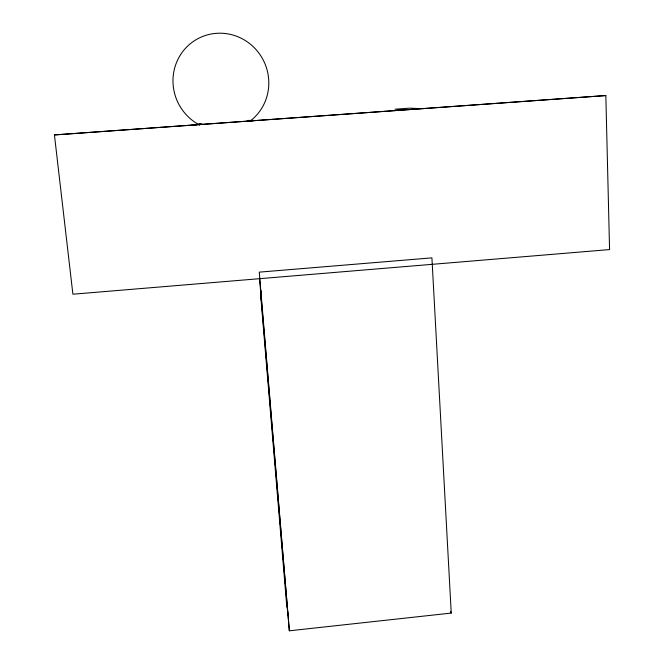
<?xml version="1.0" encoding="UTF-8"?>
<svg xmlns="http://www.w3.org/2000/svg" width="664" height="664" viewBox="0 0 664 664"><rect width="100%" height="100%" fill="white"/><g stroke="black" fill="none" stroke-linecap="round" stroke-linejoin="round"><path stroke-width="1" d="M261.251 296.443L261.342 300.153M261.151 290.832L260.861 297.655L286.657 604.979L287.504 609.652M251.93 121.006L252.029 120.45A345.488 329.975 -10.4 0 1 257.366 120.516M202.586 124.616L200.868 123.803L199.208 125.156M252.403 120.707L247.954 121.147M252.029 120.45L248.195 120.425L247.182 121.122M54.431 134.933L605.834 95.55L609.569 249.581L72.899 294.21L54.431 134.933L605.834 95.55M191.755 125.205A345.488 329.975 -10.4 0 1 197.059 124.375L200.868 123.803M196.984 124.649L196.743 124.683A349.596 333.643 -10.5 0 0 193.963 125.106M197.698 124.541L200.57 124.135A47.094 45.849 63 0 0 201.408 124.566M289.355 630.8L451.238 613.079L431.915 257.864L259.275 272.14L289.355 630.8L259.508 278.224M419.283 108.581L409.655 108.157L395.03 109.203L403.919 109.676M201.242 124.483L200.57 124.135M248.195 120.425L249.116 121.155M450.466 611.345L451.238 613.079M288.284 615.752L287.429 611.021M199.358 124.043L199.407 124.6M249.722 120.45L249.764 120.997M248.552 120.707A47.094 45.849 63 0 1 247.805 121.246M198.976 124.691A48.953 47.65 63.1 0 1 181.911 52.713A48.953 47.65 63.1 0 1 254.129 47.559A48.953 47.65 63.1 0 1 250.228 121.031"/></g></svg>
